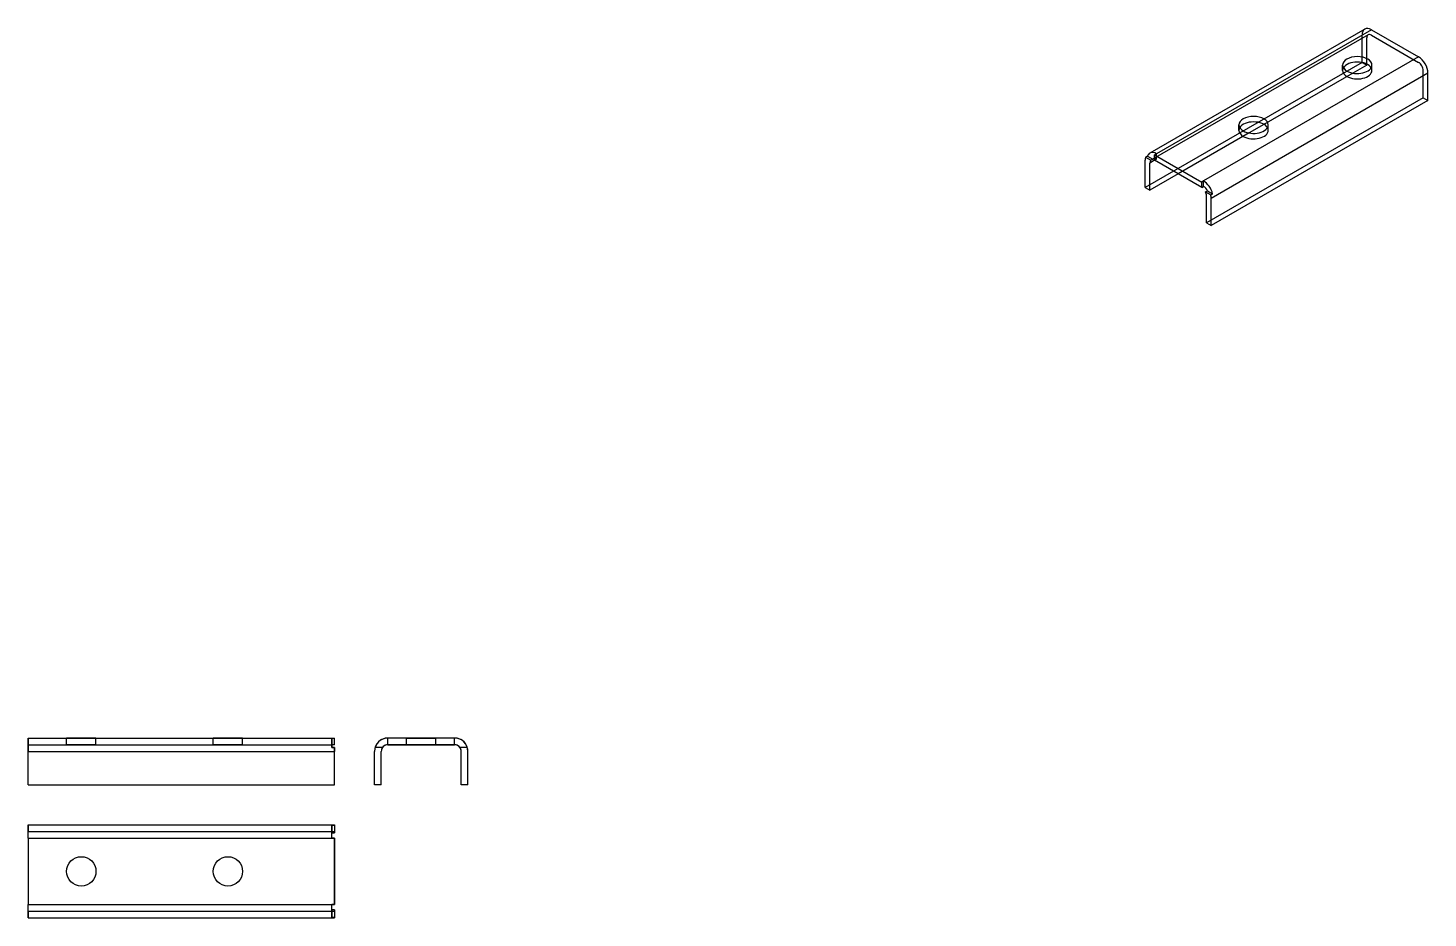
# Model space of a CAD drawing. Extents: x 147 to 1197, y 212 to 880.
import ezdxf

# ---------------------------------------------------------------- set-up
doc = ezdxf.new("R2010")
doc.units = 0
for name, color, linetype in [('FrontView', 7, 'CONTINUOUS'), ('IsoView', 7, 'CONTINUOUS'), ('RightView', 7, 'CONTINUOUS'), ('TopView', 7, 'CONTINUOUS')]:
    doc.layers.add(name, color=color, linetype=linetype)

msp = doc.modelspace()

# ---------------------------------------------------------------- linework, layer by layer
at = {"layer": 'FrontView'}
for p, q in [((146.822, 347), (374.822, 347)), ((146.822, 347), (374.822, 347)), ((175.822, 342), (175.822, 347)), ((197.822, 342), (197.822, 347)), ((285.822, 342), (285.822, 347)), ((307.822, 342), (307.822, 347)), ((374.822, 347), (376.822, 347)), ((374.822, 347), (376.822, 347)), ((374.822, 342), (374.822, 347)), ((374.822, 342), (374.822, 347)), ((376.822, 342), (376.822, 347)), ((376.822, 342), (376.822, 347)), ((146.822, 342), (374.822, 342)), ((146.822, 342), (374.822, 342)), ((146.822, 312), (146.822, 337)), ((146.822, 337), (376.822, 337)), ((146.822, 312), (146.822, 337)), ((146.822, 312), (146.822, 337)), ((146.822, 312), (146.822, 337)), ((376.822, 342), (374.822, 342)), ((376.822, 342), (374.822, 342)), ((374.822, 340), (376.822, 340)), ((376.822, 340), (374.822, 340)), ((376.822, 340), (374.822, 340)), ((374.822, 340), (376.822, 340)), ((376.822, 312), (376.822, 337)), ((376.822, 312), (376.822, 337)), ((376.822, 312), (376.822, 337)), ((376.822, 312), (376.822, 337)), ((146.822, 312), (376.822, 312)), ((146.822, 312), (376.822, 312)), ((146.822, 312), (376.822, 312)), ((146.822, 312), (376.822, 312))]:
    msp.add_line(p, q, dxfattribs=at)
for points, degree, knots in [([(146.822, 347), (146.822, 346.937), (146.822, 346.749), (146.822, 346.439), (146.822, 346.01), (146.822, 345.467), (146.822, 344.818), (146.822, 344.071), (146.822, 343.235), (146.822, 342.32), (146.822, 341.339), (146.822, 340.303), (146.822, 339.225), (146.822, 338.12), (146.822, 337)], 1, [0, 0, 0.1122, 0.224399, 0.336599, 0.448799, 0.560999, 0.673198, 0.785398, 0.897598, 1.0098, 1.122, 1.2342, 1.3464, 1.4586, 1.5708, 1.5708]), ([(197.822, 347), (197.547, 347), (196.733, 347), (195.423, 347), (193.681, 347), (191.595, 347), (189.27, 347), (186.822, 347), (184.375, 347), (182.05, 347), (179.964, 347), (178.222, 347), (176.912, 347), (176.098, 347), (175.822, 347)], 1, [0, 0, 0.224399, 0.448799, 0.673198, 0.897598, 1.122, 1.3464, 1.5708, 1.7952, 2.0196, 2.24399, 2.46839, 2.69279, 2.91719, 3.14159, 3.14159]), ([(307.822, 347), (307.547, 347), (306.733, 347), (305.423, 347), (303.681, 347), (301.595, 347), (299.27, 347), (296.822, 347), (294.375, 347), (292.05, 347), (289.964, 347), (288.222, 347), (286.912, 347), (286.098, 347), (285.822, 347)], 1, [0, 0, 0.224399, 0.448799, 0.673198, 0.897598, 1.122, 1.3464, 1.5708, 1.7952, 2.0196, 2.24399, 2.46839, 2.69279, 2.91719, 3.14159, 3.14159]), ([(374.822, 347), (374.822, 346.959), (374.822, 346.837), (374.822, 346.634), (374.822, 346.353), (374.822, 345.995), (374.822, 345.564), (374.822, 345.062), (374.822, 344.495), (374.822, 343.867), (374.822, 343.182), (374.822, 342.447), (374.822, 341.667), (374.822, 340.849), (374.822, 340)], 1, [0, 0, 0.090436, 0.180872, 0.271308, 0.361744, 0.45218, 0.542616, 0.633052, 0.723488, 0.813924, 0.90436, 0.994796, 1.08523, 1.17567, 1.2661, 1.2661]), ([(374.822, 340), (374.822, 340.849), (374.822, 341.667), (374.822, 342.447), (374.822, 343.182), (374.822, 343.867), (374.822, 344.495), (374.822, 345.062), (374.822, 345.564), (374.822, 345.995), (374.822, 346.353), (374.822, 346.634), (374.822, 346.837), (374.822, 346.959), (374.822, 347)], 1, [5.01708, 5.01708, 5.10752, 5.19795, 5.28839, 5.37883, 5.46926, 5.5597, 5.65013, 5.74057, 5.83101, 5.92144, 6.01188, 6.10231, 6.19275, 6.28319, 6.28319]), ([(146.822, 342), (146.822, 341.984), (146.822, 341.969), (146.822, 341.922), (146.822, 341.875), (146.822, 341.797), (146.822, 341.719), (146.822, 341.612), (146.822, 341.505), (146.822, 341.369), (146.822, 341.234), (146.822, 341.071), (146.822, 340.909), (146.822, 340.722), (146.822, 340.536), (146.822, 340.326), (146.822, 340.117), (146.822, 339.889), (146.822, 339.66), (146.822, 339.415), (146.822, 339.169), (146.822, 338.91), (146.822, 338.651), (146.822, 338.382), (146.822, 338.113), (146.822, 337.562), (146.822, 337)], 2, [0, 0, 0, 0.1122, 0.1122, 0.224399, 0.224399, 0.336599, 0.336599, 0.448799, 0.448799, 0.560999, 0.560999, 0.673198, 0.673198, 0.785398, 0.785398, 0.897598, 0.897598, 1.0098, 1.0098, 1.122, 1.122, 1.2342, 1.2342, 1.3464, 1.3464, 1.5708, 1.5708, 1.5708]), ([(197.822, 342), (197.547, 342), (196.733, 342), (195.423, 342), (193.681, 342), (191.595, 342), (189.27, 342), (186.822, 342), (184.375, 342), (182.05, 342), (179.964, 342), (178.222, 342), (176.912, 342), (176.098, 342), (175.822, 342)], 1, [0, 0, 0.224399, 0.448799, 0.673198, 0.897598, 1.122, 1.3464, 1.5708, 1.7952, 2.0196, 2.24399, 2.46839, 2.69279, 2.91719, 3.14159, 3.14159]), ([(307.822, 342), (307.547, 342), (306.733, 342), (305.423, 342), (303.681, 342), (301.595, 342), (299.27, 342), (296.822, 342), (294.375, 342), (292.05, 342), (289.964, 342), (288.222, 342), (286.912, 342), (286.098, 342), (285.822, 342)], 1, [0, 0, 0.224399, 0.448799, 0.673198, 0.897598, 1.122, 1.3464, 1.5708, 1.7952, 2.0196, 2.24399, 2.46839, 2.69279, 2.91719, 3.14159, 3.14159]), ([(374.822, 340), (374.822, 340.258), (374.822, 340.502), (374.822, 340.731), (374.822, 340.943), (374.822, 341.138), (374.822, 341.314), (374.822, 341.472), (374.822, 341.61), (374.822, 341.728), (374.822, 341.826), (374.822, 341.902), (374.822, 341.956), (374.822, 341.989), (374.822, 342)], 1, [5.35589, 5.35589, 5.42213, 5.48836, 5.5546, 5.62083, 5.68707, 5.7533, 5.81954, 5.88577, 5.95201, 6.01824, 6.08448, 6.15071, 6.21695, 6.28319, 6.28319]), ([(374.822, 342), (374.822, 341.989), (374.822, 341.956), (374.822, 341.902), (374.822, 341.826), (374.822, 341.728), (374.822, 341.61), (374.822, 341.472), (374.822, 341.314), (374.822, 341.138), (374.822, 340.943), (374.822, 340.731), (374.822, 340.502), (374.822, 340.258), (374.822, 340)], 1, [0, 0, 0.0662354, 0.132471, 0.198706, 0.264941, 0.331177, 0.397412, 0.463648, 0.529883, 0.596118, 0.662354, 0.728589, 0.794824, 0.86106, 0.927295, 0.927295])]:
    msp.add_open_spline(points, degree=degree, knots=knots, dxfattribs=at)
for points, degree in [([(146.822, 337), (146.822, 338.12), (146.822, 339.225), (146.822, 340.303), (146.822, 341.339), (146.822, 342.32), (146.822, 343.235), (146.822, 344.071), (146.822, 344.818), (146.822, 345.467), (146.822, 346.01), (146.822, 346.439), (146.822, 346.749), (146.822, 346.937), (146.822, 347)], 1), ([(175.822, 347), (176.098, 347), (176.912, 347), (178.222, 347), (179.964, 347), (182.05, 347), (184.375, 347), (186.822, 347), (189.27, 347), (191.595, 347), (193.681, 347), (195.423, 347), (196.733, 347), (197.547, 347), (197.822, 347)], 1), ([(285.822, 347), (286.098, 347), (286.912, 347), (288.222, 347), (289.964, 347), (292.05, 347), (294.375, 347), (296.822, 347), (299.27, 347), (301.595, 347), (303.681, 347), (305.423, 347), (306.733, 347), (307.547, 347), (307.822, 347)], 1), ([(146.822, 337), (146.822, 337.56), (146.822, 338.113), (146.822, 338.651), (146.822, 339.169), (146.822, 339.66), (146.822, 340.117), (146.822, 340.536), (146.822, 340.909), (146.822, 341.234), (146.822, 341.505), (146.822, 341.719), (146.822, 341.875), (146.822, 341.969), (146.822, 342)], 1), ([(175.822, 342), (176.098, 342), (176.912, 342), (178.222, 342), (179.964, 342), (182.05, 342), (184.375, 342), (186.822, 342), (189.27, 342), (191.595, 342), (193.681, 342), (195.423, 342), (196.733, 342), (197.547, 342), (197.822, 342)], 1), ([(285.822, 342), (286.098, 342), (286.912, 342), (288.222, 342), (289.964, 342), (292.05, 342), (294.375, 342), (296.822, 342), (299.27, 342), (301.595, 342), (303.681, 342), (305.423, 342), (306.733, 342), (307.547, 342), (307.822, 342)], 1), ([(376.823, 340), (376.822, 339.031), (376.823, 338.016), (376.822, 337)], 3), ([(376.822, 337), (376.823, 338.016), (376.822, 339.031), (376.822, 340)], 3), ([(376.822, 337), (376.822, 338.073), (376.822, 339.142), (376.822, 340)], 3), ([(376.822, 340), (376.822, 339.142), (376.822, 338.073), (376.822, 337)], 3)]:
    msp.add_open_spline(points, degree=degree, dxfattribs=at)
at = {"layer": 'IsoView'}
for p, q in [((1149.62, 878.822), (988.403, 785.741)), ((1152.12, 874.492), (990.903, 781.411)), ((1154.62, 878.327), (993.403, 785.246)), ((1147.55, 853.832), (1147.55, 874.244)), ((1151.09, 852.573), (1151.09, 872.203)), ((1154.62, 878.327), (1189.98, 857.914)), ((1154.62, 874.244), (1189.98, 853.832)), ((1147.55, 853.832), (984.918, 759.935)), ((1189.98, 857.914), (1028.76, 764.834)), ((1133.02, 847.708), (1133.02, 851.79)), ((1151.09, 851.79), (1140.62, 845.749)), ((1147.55, 853.832), (1151.09, 851.79)), ((1151.09, 851.79), (1151.09, 852.573)), ((1155.02, 847.708), (1155.02, 851.79)), ((1197.05, 845.667), (1034.42, 751.77)), ((1140.62, 845.749), (1074.01, 807.291)), ((1193.51, 827.296), (1193.51, 847.708)), ((1197.05, 825.254), (1197.05, 845.667)), ((1193.51, 827.296), (1030.88, 733.398)), ((1197.05, 825.254), (1034.42, 731.357)), ((1193.51, 827.296), (1197.05, 825.254)), ((1062.84, 800.842), (1009.67, 770.141)), ((1055.24, 802.801), (1055.24, 806.883)), ((1074.01, 807.291), (1062.84, 800.842)), ((1077.24, 802.801), (1077.24, 806.883)), ((984.918, 759.935), (984.918, 780.347)), ((986.658, 783.425), (985.243, 782.608)), ((985.243, 782.608), (989.16, 780.347)), ((986.658, 783.425), (990.575, 781.163)), ((991.989, 780.347), (988.453, 778.306)), ((988.453, 757.893), (988.453, 778.306)), ((990.575, 781.163), (989.16, 780.347)), ((993.403, 785.246), (991.989, 784.429)), ((991.989, 784.429), (1027.34, 764.017)), ((991.989, 780.347), (991.989, 784.429)), ((991.989, 780.347), (993.403, 781.163)), ((1027.34, 759.935), (991.989, 780.347)), ((993.403, 781.163), (993.403, 785.246)), ((1009.67, 770.141), (988.453, 757.893)), ((984.918, 759.935), (988.453, 757.893)), ((1028.76, 764.834), (1027.34, 764.017)), ((1027.34, 759.935), (1027.34, 764.017)), ((1027.34, 759.935), (1028.76, 760.751)), ((1028.76, 760.751), (1028.76, 764.834)), ((1030.17, 756.669), (1031.59, 757.485)), ((1030.17, 756.669), (1034.09, 754.407)), ((1031.59, 757.485), (1035.5, 755.224)), ((1030.88, 733.398), (1030.88, 753.811)), ((1034.09, 754.407), (1035.5, 755.224)), ((1034.42, 731.357), (1034.42, 751.77)), ((1030.88, 733.398), (1034.42, 731.357))]:
    msp.add_line(p, q, dxfattribs=at)
for centre, major_axis, start_param, end_param in [((1154.62, 870.162), (-5, 8.66), 0, 0.785398), ((1154.62, 870.162), (-5, 8.66), 5.49779, 0), ((1154.62, 870.162), (-2.5, 4.33), 0, 0.785398), ((1154.62, 870.162), (-2.5, 4.33), 5.49779, 0), ((1144.02, 851.79), (11, 0), 0, 3.14159), ((1144.02, 851.79), (11, 0), 3.14159, 3.92699), ((1144.02, 847.708), (11, 0), 0.32722, 2.81437), ((1144.02, 851.79), (11, 0), 3.92699, 0), ((1189.98, 849.749), (-5, 8.66), 3.92699, 5.49779), ((1189.98, 849.749), (-2.5, 4.33), 3.92699, 5.49779), ((1144.02, 847.708), (11, 0), 2.81437, 3.14159), ((1144.02, 847.708), (11, 0), 3.14159, 3.92699), ((1144.02, 847.708), (11, 0), 3.92699, 0), ((1144.02, 847.708), (11, 0), 0, 0.32722), ((1066.24, 806.883), (11, 0), 0, 3.14159), ((1066.24, 802.801), (11, 0), 0.32722, 2.81437), ((1066.24, 806.883), (11, 0), 3.14159, 3.92699), ((1066.24, 802.801), (11, 0), 2.81437, 3.14159), ((1066.24, 802.801), (11, 0), 3.14159, 3.92699), ((1066.24, 806.883), (11, 0), 3.92699, 0), ((1066.24, 802.801), (11, 0), 3.92699, 0), ((1066.24, 802.801), (11, 0), 0, 0.32722), ((991.989, 776.264), (-5, 8.66), 0.480706, 0.785398), ((993.403, 777.081), (-5, 8.66), 0, 0.480706), ((993.403, 777.081), (-5, 8.66), 5.49779, 0), ((991.989, 776.264), (-2.5, 4.33), 0.141897, 0.785398), ((993.403, 777.081), (-2.5, 4.33), 0, 0.141897), ((993.403, 777.081), (-2.5, 4.33), 5.9093, 0), ((993.403, 777.081), (-2.5, 4.33), 5.49779, 5.9093), ((1028.76, 756.669), (-5, 8.66), 4.23168, 5.49779), ((1028.76, 756.669), (-2.5, 4.33), 4.57049, 5.49779), ((1027.34, 755.852), (-2.5, 4.33), 3.92699, 4.57049), ((1027.34, 755.852), (-5, 8.66), 3.92699, 4.23168)]:
    msp.add_ellipse(centre, major_axis=major_axis, ratio=0.57735, start_param=start_param, end_param=end_param, dxfattribs=at)
at = {"layer": 'RightView'}
for p, q in [((466.822, 347), (416.822, 347)), ((466.822, 347), (416.822, 347)), ((416.822, 342), (416.822, 347)), ((416.822, 342), (416.822, 347)), ((430.822, 342), (430.822, 347)), ((430.822, 342), (430.822, 347)), ((452.822, 342), (452.822, 347)), ((452.822, 342), (452.822, 347)), ((466.822, 342), (466.822, 347)), ((466.822, 342), (466.822, 347)), ((406.822, 312), (406.822, 337)), ((406.822, 312), (406.822, 337)), ((412.822, 340), (407.283, 340)), ((412.822, 340), (407.283, 340)), ((411.822, 312), (411.822, 337)), ((411.822, 312), (411.822, 337)), ((466.822, 342), (416.822, 342)), ((416.822, 342), (466.822, 342)), ((476.362, 340), (470.822, 340)), ((476.362, 340), (470.822, 340)), ((471.822, 312), (471.822, 337)), ((471.822, 312), (471.822, 337)), ((476.822, 312), (476.822, 337)), ((476.822, 312), (476.822, 337)), ((411.822, 312), (406.822, 312)), ((411.822, 312), (406.822, 312)), ((476.822, 312), (471.822, 312)), ((476.822, 312), (471.822, 312))]:
    msp.add_line(p, q, dxfattribs=at)
for centre, radius, start, end in [((416.822, 337), 10, 90, 180), ((416.822, 337), 10, 90, 162.542), ((466.822, 337), 10, 0, 90), ((466.822, 337), 10, 17.4576, 90), ((416.822, 337), 10, 162.542, 180), ((416.822, 337), 5, 90, 180), ((416.822, 337), 5, 143.13, 180), ((416.822, 337), 5, 90, 143.13), ((466.822, 337), 5, 0, 90), ((466.822, 337), 5, 36.8699, 90), ((466.822, 337), 5, 0, 36.8699), ((466.822, 337), 10, 0, 17.4576)]:
    msp.add_arc(centre, radius, start, end, dxfattribs=at)
for points, knots in [([(441.822, 347), (440.591, 347), (439.375, 347), (438.189, 347), (437.05, 347), (435.97, 347), (434.964, 347), (434.044, 347), (433.222, 347), (432.509, 347), (431.912, 347), (431.44, 347), (431.098, 347), (430.892, 347), (430.822, 347)], [0, 0, 0.1122, 0.224399, 0.336599, 0.448799, 0.560999, 0.673198, 0.785398, 0.897598, 1.0098, 1.122, 1.2342, 1.3464, 1.4586, 1.5708, 1.5708]), ([(430.822, 347), (431.098, 347), (431.912, 347), (433.222, 347), (434.964, 347), (437.05, 347), (439.375, 347), (441.822, 347), (444.27, 347), (446.595, 347), (448.681, 347), (450.423, 347), (451.733, 347), (452.547, 347), (452.822, 347)], [1.5708, 1.5708, 1.7952, 2.0196, 2.24399, 2.46839, 2.69279, 2.91719, 3.14159, 3.36599, 3.59039, 3.81479, 4.03919, 4.26359, 4.48799, 4.71239, 4.71239]), ([(441.822, 347), (440.591, 347), (439.375, 347), (438.189, 347), (437.05, 347), (435.97, 347), (434.964, 347), (434.044, 347), (433.222, 347), (432.509, 347), (431.912, 347), (431.44, 347), (431.098, 347), (430.892, 347), (430.822, 347)], [0, 0, 0.1122, 0.224399, 0.336599, 0.448799, 0.560999, 0.673198, 0.785398, 0.897598, 1.0098, 1.122, 1.2342, 1.3464, 1.4586, 1.5708, 1.5708]), ([(430.822, 347), (431.098, 347), (431.912, 347), (433.222, 347), (434.964, 347), (437.05, 347), (439.375, 347), (441.822, 347), (444.27, 347), (446.595, 347), (448.681, 347), (450.423, 347), (451.733, 347), (452.547, 347), (452.822, 347)], [1.5708, 1.5708, 1.7952, 2.0196, 2.24399, 2.46839, 2.69279, 2.91719, 3.14159, 3.36599, 3.59039, 3.81479, 4.03919, 4.26359, 4.48799, 4.71239, 4.71239]), ([(441.822, 342), (440.591, 342), (439.375, 342), (438.189, 342), (437.05, 342), (435.97, 342), (434.964, 342), (434.044, 342), (433.222, 342), (432.509, 342), (431.912, 342), (431.44, 342), (431.098, 342), (430.892, 342), (430.822, 342)], [0, 0, 0.1122, 0.224399, 0.336599, 0.448799, 0.560999, 0.673198, 0.785398, 0.897598, 1.0098, 1.122, 1.2342, 1.3464, 1.4586, 1.5708, 1.5708]), ([(430.822, 342), (431.098, 342), (431.912, 342), (433.222, 342), (434.964, 342), (437.05, 342), (439.375, 342), (441.822, 342), (444.27, 342), (446.595, 342), (448.681, 342), (450.423, 342), (451.733, 342), (452.547, 342), (452.822, 342)], [1.5708, 1.5708, 1.7952, 2.0196, 2.24399, 2.46839, 2.69279, 2.91719, 3.14159, 3.36599, 3.59039, 3.81479, 4.03919, 4.26359, 4.48799, 4.71239, 4.71239]), ([(441.822, 342), (440.591, 342), (439.375, 342), (438.189, 342), (437.05, 342), (435.97, 342), (434.964, 342), (434.044, 342), (433.222, 342), (432.509, 342), (431.912, 342), (431.44, 342), (431.098, 342), (430.892, 342), (430.822, 342)], [0, 0, 0.1122, 0.224399, 0.336599, 0.448799, 0.560999, 0.673198, 0.785398, 0.897598, 1.0098, 1.122, 1.2342, 1.3464, 1.4586, 1.5708, 1.5708]), ([(430.822, 342), (431.098, 342), (431.912, 342), (433.222, 342), (434.964, 342), (437.05, 342), (439.375, 342), (441.822, 342), (444.27, 342), (446.595, 342), (448.681, 342), (450.423, 342), (451.733, 342), (452.547, 342), (452.822, 342)], [1.5708, 1.5708, 1.7952, 2.0196, 2.24399, 2.46839, 2.69279, 2.91719, 3.14159, 3.36599, 3.59039, 3.81479, 4.03919, 4.26359, 4.48799, 4.71239, 4.71239])]:
    msp.add_open_spline(points, degree=1, knots=knots, dxfattribs=at)
for points in [[(452.822, 347), (452.753, 347), (452.547, 347), (452.205, 347), (451.733, 347), (451.136, 347), (450.423, 347), (449.601, 347), (448.681, 347), (447.675, 347), (446.595, 347), (445.456, 347), (444.27, 347), (443.054, 347), (441.822, 347)], [(452.822, 347), (452.753, 347), (452.547, 347), (452.205, 347), (451.733, 347), (451.136, 347), (450.423, 347), (449.601, 347), (448.681, 347), (447.675, 347), (446.595, 347), (445.456, 347), (444.27, 347), (443.054, 347), (441.822, 347)], [(452.822, 342), (452.753, 342), (452.547, 342), (452.205, 342), (451.733, 342), (451.136, 342), (450.423, 342), (449.601, 342), (448.681, 342), (447.675, 342), (446.595, 342), (445.456, 342), (444.27, 342), (443.054, 342), (441.822, 342)], [(452.822, 342), (452.753, 342), (452.547, 342), (452.205, 342), (451.733, 342), (451.136, 342), (450.423, 342), (449.601, 342), (448.681, 342), (447.675, 342), (446.595, 342), (445.456, 342), (444.27, 342), (443.054, 342), (441.822, 342)]]:
    msp.add_open_spline(points, degree=1, dxfattribs=at)
at = {"layer": 'TopView'}
for p, q in [((146.822, 282), (146.822, 277)), ((146.822, 282), (376.822, 282)), ((146.822, 282), (376.822, 282)), ((146.822, 277), (376.822, 277)), ((146.822, 277), (376.822, 277)), ((374.822, 281.539), (376.822, 281.539)), ((374.822, 281.539), (374.822, 276)), ((374.822, 276), (376.822, 276)), ((376.822, 282), (376.822, 277)), ((376.822, 281.539), (376.822, 276)), ((146.822, 272), (146.822, 222)), ((146.822, 272), (374.822, 272)), ((146.822, 272), (146.822, 222)), ((376.822, 272), (374.822, 272)), ((374.822, 272), (376.822, 272)), ((376.822, 222), (376.822, 272)), ((376.822, 272), (376.822, 222)), ((146.822, 222), (374.822, 222)), ((376.822, 222), (374.822, 222)), ((374.822, 222), (376.822, 222)), ((146.822, 217), (146.822, 212)), ((146.822, 217), (376.822, 217)), ((146.822, 217), (376.822, 217)), ((146.822, 212), (376.822, 212)), ((146.822, 212), (376.822, 212)), ((376.822, 218), (374.822, 218)), ((374.822, 218), (374.822, 212.461)), ((376.822, 212.461), (374.822, 212.461)), ((376.822, 218), (376.822, 212.461)), ((376.822, 217), (376.822, 212))]:
    msp.add_line(p, q, dxfattribs=at)
for centre in [(186.822, 247), (186.822, 247), (296.822, 247), (296.822, 247)]:
    msp.add_circle(centre, 11, dxfattribs=at)
for points, degree, knots in [([(146.822, 272), (146.822, 273.12), (146.822, 274.225), (146.822, 275.303), (146.822, 276.339), (146.822, 277.32), (146.822, 278.235), (146.822, 279.071), (146.822, 279.818), (146.822, 280.467), (146.822, 281.01), (146.822, 281.439), (146.822, 281.749), (146.822, 281.937), (146.822, 282)], 1, [0, 0, 0.1122, 0.224399, 0.336599, 0.448799, 0.560999, 0.673198, 0.785398, 0.897598, 1.0098, 1.122, 1.2342, 1.3464, 1.4586, 1.5708, 1.5708]), ([(146.822, 272), (146.822, 272.56), (146.822, 273.113), (146.822, 273.651), (146.822, 274.169), (146.822, 274.66), (146.822, 275.117), (146.822, 275.536), (146.822, 275.909), (146.822, 276.234), (146.822, 276.505), (146.822, 276.719), (146.822, 276.875), (146.822, 276.969), (146.822, 277)], 1, [0, 0, 0.1122, 0.224399, 0.336599, 0.448799, 0.560999, 0.673198, 0.785398, 0.897598, 1.0098, 1.122, 1.2342, 1.3464, 1.4586, 1.5708, 1.5708]), ([(374.822, 276), (374.822, 276.552), (374.822, 277.086), (374.822, 277.602), (374.822, 278.097), (374.822, 278.569), (374.822, 279.017), (374.822, 279.438), (374.822, 279.832), (374.822, 280.197), (374.822, 280.531), (374.822, 280.834), (374.822, 281.103), (374.822, 281.339), (374.822, 281.539)], 1, [0.411517, 0.411517, 0.472559, 0.533601, 0.594643, 0.655685, 0.716726, 0.777768, 0.83881, 0.899852, 0.960894, 1.02194, 1.08298, 1.14402, 1.20506, 1.2661, 1.2661]), ([(374.822, 272), (374.822, 272.498), (374.822, 272.987), (374.822, 273.311), (374.822, 273.626), (374.822, 273.78), (374.822, 273.935), (374.822, 274.086), (374.822, 274.236), (374.822, 274.382), (374.822, 274.527), (374.822, 274.667), (374.822, 274.807), (374.822, 274.941), (374.822, 275.075), (374.822, 275.202), (374.822, 275.329), (374.822, 275.449), (374.822, 275.569), (374.822, 275.681), (374.822, 275.793), (374.822, 275.896), (374.822, 276)], 2, [0, 0, 0, 0.198706, 0.198706, 0.331177, 0.331177, 0.397412, 0.397412, 0.463648, 0.463648, 0.529883, 0.529883, 0.596118, 0.596118, 0.662354, 0.662354, 0.728589, 0.728589, 0.794824, 0.794824, 0.86106, 0.86106, 0.927295, 0.927295, 0.927295]), ([(376.822, 276), (376.822, 276.134), (376.822, 276.259), (376.822, 276.374), (376.822, 276.481), (376.822, 276.578), (376.822, 276.666), (376.822, 276.743), (376.822, 276.811), (376.822, 276.869), (376.822, 276.916), (376.822, 276.953), (376.822, 276.979), (376.822, 276.995), (376.822, 277)], 1, [0.927295, 0.927295, 0.97326, 1.01922, 1.06519, 1.11115, 1.15712, 1.20308, 1.24905, 1.29501, 1.34097, 1.38694, 1.4329, 1.47887, 1.52483, 1.5708, 1.5708]), ([(146.822, 217), (146.822, 217.016), (146.822, 217.031), (146.822, 217.078), (146.822, 217.125), (146.822, 217.203), (146.822, 217.281), (146.822, 217.388), (146.822, 217.495), (146.822, 217.631), (146.822, 217.766), (146.822, 217.929), (146.822, 218.091), (146.822, 218.278), (146.822, 218.464), (146.822, 218.674), (146.822, 218.883), (146.822, 219.111), (146.822, 219.34), (146.822, 219.585), (146.822, 219.831), (146.822, 220.09), (146.822, 220.349), (146.822, 220.618), (146.822, 220.887), (146.822, 221.438), (146.822, 222)], 2, [4.71239, 4.71239, 4.71239, 4.82459, 4.82459, 4.93679, 4.93679, 5.04899, 5.04899, 5.16119, 5.16119, 5.27339, 5.27339, 5.38559, 5.38559, 5.49779, 5.49779, 5.60999, 5.60999, 5.72219, 5.72219, 5.83439, 5.83439, 5.94659, 5.94659, 6.05879, 6.05879, 6.28319, 6.28319, 6.28319]), ([(374.823, 218), (374.822, 218.069), (374.823, 218.138), (374.822, 218.207), (374.823, 218.282), (374.822, 218.357), (374.822, 218.431), (374.822, 218.511), (374.823, 218.591), (374.822, 218.671), (374.822, 218.756), (374.822, 218.84), (374.823, 218.925), (374.822, 219.014), (374.823, 219.104), (374.822, 219.193), (374.823, 219.286), (374.822, 219.38), (374.822, 219.473), (374.822, 219.57), (374.823, 219.667), (374.822, 219.764), (374.822, 219.864), (374.822, 219.965), (374.823, 220.065), (374.823, 220.27), (374.822, 220.478), (374.822, 220.691), (374.822, 221.118), (374.823, 221.558), (374.822, 222)], 3, [5.35589, 5.35589, 5.35589, 5.35589, 5.42213, 5.42213, 5.42213, 5.48836, 5.48836, 5.48836, 5.5546, 5.5546, 5.5546, 5.62083, 5.62083, 5.62083, 5.68707, 5.68707, 5.68707, 5.7533, 5.7533, 5.7533, 5.81954, 5.81954, 5.81954, 5.88577, 5.88577, 5.88577, 6.01824, 6.01824, 6.01824, 6.28319, 6.28319, 6.28319, 6.28319]), ([(374.822, 212.461), (374.822, 212.661), (374.822, 212.897), (374.822, 213.166), (374.822, 213.469), (374.822, 213.803), (374.822, 214.168), (374.822, 214.562), (374.822, 214.983), (374.822, 215.431), (374.822, 215.903), (374.822, 216.398), (374.822, 216.914), (374.822, 217.448), (374.822, 218)], 1, [5.01708, 5.01708, 5.07812, 5.13917, 5.20021, 5.26125, 5.32229, 5.38333, 5.44438, 5.50542, 5.56646, 5.6275, 5.68854, 5.74958, 5.81063, 5.87167, 5.87167]), ([(376.822, 217), (376.822, 217.005), (376.822, 217.021), (376.822, 217.047), (376.822, 217.084), (376.822, 217.131), (376.822, 217.189), (376.822, 217.257), (376.822, 217.334), (376.822, 217.422), (376.822, 217.519), (376.822, 217.626), (376.822, 217.741), (376.822, 217.866), (376.822, 218)], 1, [4.71239, 4.71239, 4.75835, 4.80432, 4.85028, 4.89625, 4.94221, 4.98818, 5.03414, 5.0801, 5.12607, 5.17203, 5.218, 5.26396, 5.30993, 5.35589, 5.35589])]:
    msp.add_open_spline(points, degree=degree, knots=knots, dxfattribs=at)
for points, degree in [([(374.822, 272), (374.822, 273.372), (374.822, 274.742), (374.822, 276)], 3), ([(376.822, 281.539), (376.822, 281.998), (376.822, 282)], 2), ([(146.822, 212), (146.822, 212.063), (146.822, 212.251), (146.822, 212.561), (146.822, 212.99), (146.822, 213.533), (146.822, 214.182), (146.822, 214.929), (146.822, 215.765), (146.822, 216.68), (146.822, 217.661), (146.822, 218.697), (146.822, 219.775), (146.822, 220.88), (146.822, 222)], 1), ([(374.822, 218), (374.822, 219.258), (374.823, 220.628), (374.822, 222)], 3), ([(376.822, 212), (376.822, 212.002), (376.822, 212.461)], 2)]:
    msp.add_open_spline(points, degree=degree, dxfattribs=at)

doc.saveas('drawing.dxf')
